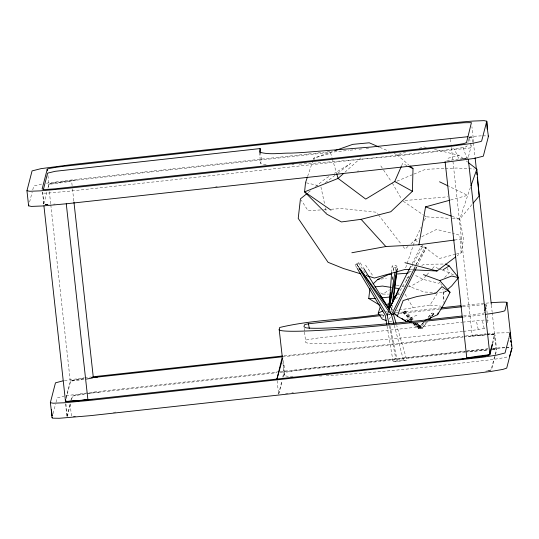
<?xml version="1.0" encoding="UTF-8"?>
<svg xmlns="http://www.w3.org/2000/svg" width="539" height="539" viewBox="0 0 539 539"><rect width="100%" height="100%" fill="white"/><g stroke="black" fill="none" stroke-linecap="round" stroke-linejoin="round"><path stroke-width="0.4" stroke-dasharray="2.69 2.02" d="M391.644 272.599L392.116 265.996L396.017 265.639L397.432 267.101L396.913 271.252M423.324 322.551L419.133 327.166L418.971 328.655L413.548 323.333M392.183 279.896L392.635 275.752M392.109 279.094L392.513 275.773M391.806 311.946L392.641 305.303M391.341 310.188L391.806 306.88M396.845 271.245L397.432 267.101L393.537 267.465L392.116 265.996M395.228 270.538L396.017 265.639M470.392 187.424L459.794 219.09L463.594 238.838L461.128 252.825L457.112 255.85M396.61 271.205L397.432 267.101M277.113 380.655L278.616 394.279L281.857 380.777M282.732 377.138L283.979 371.95L282.975 362.862M29.611 202.017L32.158 192.153M32.751 189.876L33.741 186.036L42.696 183.792M48.045 204.463L44.306 204.497L43.821 204.045L42.689 192.214M48.112 204.524A23.682 1.199 -6.3 0 1 45.323 204.577L43.8 204.119L47.122 191.257M47.958 188.03L49.332 184.089A23.696 1.199 -6.3 0 1 63.461 181.67L75.891 180.221M53.112 413.581L55.557 404.095M56.049 402.202L57.141 397.977L63.939 396.138M65.96 397.661L70.461 381.046L84.279 378.587M66.108 398.678L70.602 381.275L71.06 380.891A23.689 1.199 -6.3 0 1 85.175 378.472M66.971 416.418L70.05 403.455M70.852 400.342L72.132 396.185L85.957 393.719A23.696 1.199 -6.3 0 0 72.731 396.03L71.303 400.16M67.368 416.377L70.42 403.576M284.572 375.481L284.194 374.821L284.875 372.692L289.194 371.479L310.451 368.218L466.356 351.051M462.651 331.451L428.99 335.13A129.663 6.562 -6.3 0 1 305.97 342.568L305.647 342.029L306.428 339.88L318.522 337.926L461.896 322.221M467.097 145.712L466.707 146.621L463.183 147.538L443.927 150.192L70.191 191.082L47.277 193.144L42.79 193.11L42.574 192.666M467.872 142.727L467.98 142.303M468.202 141.44L468.768 139.251M468.883 138.799L469.354 136.987M471.504 144.883L468.148 157.86L466.767 158.392L463.183 147.538M472.184 142.222L473.255 138.092L471.921 126.746M484.48 312.115L484.015 312.997L481.004 313.664L462.664 315.975M487.371 322.74L487.97 320.422L486.602 308.106M492.363 343.444L494.364 334.618L489.776 334.551L468.054 336.491M492.74 343.579L494.822 334.571L486.906 334.685M494.573 356.501L491.218 369.491L490.726 370.091L485.646 371.209M495.112 354.426L496.183 350.269L494.512 335.13M494.997 356.441L491.581 369.68L489.297 370.542M495.489 354.547L496.655 350.033L494.984 334.894M283.002 357.236L283.143 356.717L463.277 336.996M278.616 394.279L282.362 380.723M283.373 377.071L284.814 371.856L283.561 360.503M307.648 176.334L312.957 160.548M313.22 159.76L313.752 158.176L332.455 151.547M405.665 267.843L415.084 240.017L421.107 227.29M414.909 323.285L419.133 327.166L418.614 328.608L422.293 328.285L427.467 321.857M382.811 317.538L383.707 315.194M401.616 165.709L402.599 163.452L407.066 165.675M415.663 323.683L420.177 328.372L420.871 326.796L425.433 322.14M424.301 220.552L426.073 216.813L449.937 218.369M416.209 264.595L424.321 248.122L426.255 247.724L417.779 264.945M412.18 263.544L420.912 246.431L422.852 246.033L426.255 247.724L415.865 264.797M408.131 273.408L409.323 271.184M411.708 266.744L422.852 246.033M397.688 294.685L409.808 274.762M398.988 309.979L429.994 305.061L437.944 292.488M389.178 319.041L390.593 317.02M427.259 321.776L422.091 328.204L420.871 326.796M431.914 315.989L434.191 313.503L432.123 316.07M452.403 218.538L459.794 219.09L472.11 204.389M426.241 275.57L422.906 279.33L410.004 286.728L408.4 286.586M426.794 274.944L429.57 271.811M432.345 268.678L434.016 266.798L438.605 268.597M428.236 317.208L432.056 313.051L434.191 313.503M423.378 322.571L420.049 326.115L420.177 328.372M428.37 317.262L432.056 313.051M430.56 316.912L433.983 313.422L430.351 316.73M439.992 282.113L438.827 283.278L422.906 279.33L414.181 274.789M444.648 277.45L449.31 272.788L447.33 268.402M48.84 184.601L49.399 184.055L54.527 182.97L74.395 180.376L348.578 150.374M424.287 322.248L420.049 326.115L420.595 328.52L422.293 328.285L416.937 323.279M344.967 172.217L361.817 156.99M408.016 246.417L405.065 249.085L402 245.137M410.961 243.749L415.084 240.017L418.796 238.184M446.11 290.811L443.604 293L438.753 292.562M467.737 158.116L468.182 157.738M411.291 320.988L402.835 312.196L403.866 311.36L405.422 311.124L414.195 320.119M411.89 320.516L402.835 312.196L404.398 311.96L405.422 311.124M308.268 192.524L310.882 190.415M315.45 186.73L325.246 178.827L330.158 175.855M325.381 182.633L335.298 175.108M337.946 173.1L350.512 163.566L334.369 173.315M380.649 292.859L382.744 294.085L389.562 289.82M356.798 267.681L355.073 264.797L358.294 262.87L360.274 262.843L363.367 267.802M355.073 264.797L357.054 264.764L360.274 262.843M409.256 276.675L405.759 278.562L406.918 280.785M408.818 272.444L412.436 270.504M421.835 265.471L424.004 264.305L444.527 264.022M421.761 236.722L436.59 229.405L451.877 233.246M395.289 298.795L399.055 297.002M396.953 181.158L413.15 174.42M413.918 174.097L425.487 169.286L444.493 168.518M405.719 319.822L417.947 314.769M463.425 331.37L478.288 329.632L485.996 328.076M394.076 153.46L397.095 154.754L405.766 152.22M419.174 148.299L423.903 146.918L426.356 147.504M450.611 199.996L467.582 195.347L448.643 186.184M448.037 158.244L459.046 155.306L463.661 158.911M455.543 254.28L439.568 258.444L421.707 244.996M456.338 254.071L461.128 252.825L459.922 235.26L452.679 233.441M387.049 326.048L393.126 361.716L406.878 360.214L396.758 325.623M462.28 159.2L459.282 159.739L454.296 148.919M463.028 159.066L465.272 158.661M393.126 361.716L406.878 360.214M46.482 183.193L74.335 179.615L323.973 152.288M64.417 380.595L83.996 377.826M66.088 395.734L97.734 391.557L277.78 371.849M384.9 312.061L387.386 311.697M396.502 310.349L398.159 310.1M454.498 240.044L463.594 238.838M447.559 161.269L450.685 160.865M84.785 377.724L91.192 376.97M86.86 393.611L99.291 392.163M88.45 393.43L276.965 372.719M380.911 279.067L386.436 278.427M463.425 317.04L472.103 316.076A38.06 1.927 -6.3 0 0 484.204 314.554M327.173 151.937L330.373 151.587M350.175 150.199L355.774 149.586M358.974 149.236L362.976 148.798M366.176 148.447L368.575 148.185M215.654 186.656L217.244 186.481M357.162 171.173L358.785 170.998M379.827 314.554L383.067 314.197M395.121 312.876L399.123 312.438M400.726 312.263L440.262 307.937M462.556 305.498L489.425 302.851M381.282 315.564L385.244 315.133M388.383 314.789L389.96 314.614M399.352 313.59L439.44 309.204M462.684 306.657L482.728 304.737M462.691 322.133L484.406 320.025M284.107 355.834L463.183 336.235M465.656 335.959L472.245 335.238A38.667 1.954 -6.3 0 1 486.09 333.85M463.958 336.942L486.111 334.746M467.131 350.963L485.396 349.043A38.363 1.94 -6.3 0 1 487.889 348.814M280.179 371.587L464.854 351.374M466.504 351.192L473.922 350.377A38.667 1.954 -6.3 0 1 487.761 348.989M279.99 372.382L464.948 352.135M465.575 352.088L488.583 349.818M113.419 412.355L115.885 412.086M285.636 393.51L287.974 393.254M291.868 392.83L293.432 392.661M388.471 314.749L389.98 314.594M469.678 351.637L488.226 349.926M405.038 200.528L447.687 196.809M53.543 204.14L55.146 204.018M75.703 416.196L71.505 416.506L70.097 403.63M320.449 209.941L308.092 210.749L301.335 200.252M323.744 209.725L327.038 209.509M331.155 209.24L341.861 208.539L376.424 212.225L377.96 214.199M408.751 319.849L410.246 319.755L411.648 320.665M299.327 164.132L303.268 163.917A173.086 8.759 -6.3 0 0 316.137 163.101L390.505 156.593A148.818 7.533 -6.3 0 0 410.024 154.525L470.729 147.881L469.476 136.529M481.354 135.855L475.102 136.192A38.667 1.954 -6.3 0 0 469.813 136.583M504.753 347.796L498.501 348.133A38.667 1.954 -6.3 0 0 492.403 348.592M445.322 168.485L456.89 168.02L474.354 169.057M469.038 137.667L473.255 138.092M492.437 349.609L496.655 350.033M482.829 135.828L487.269 135.909M506.222 347.77L510.662 347.857M382.744 294.085L388.531 294.099M397.627 294.126L400.106 294.132M485.794 320.031L487.883 320.045L487.97 320.422M492.228 349.703L496.028 349.757L496.183 350.269M437.129 292.461L424.085 292.023L410.004 286.728L409.229 285.239M410.159 269.682L412.679 269.803M396.381 285.549L401.191 285.966M401.993 286.034L404.398 286.243M508.991 332.718L496.823 332.994A38.667 1.954 -6.3 0 0 486.858 333.782M266.138 164.685L262.365 164.193L260.647 163.418L261.415 159.915L260.788 154.235M429.994 305.061L441.158 306.192M389.353 321.352L391.732 321.796M447.067 291.633L443.354 290.824L442.802 289.254M306.327 182.829L317.545 185.409M434.528 149.451L459.046 155.306M365.664 275.355L367.254 275.84M452.012 216.314L459.794 219.09M439.366 268.894L441.663 269.796M442.425 270.093L449.31 272.788L454.276 275.389M379.766 147.322L389.562 151.52M413.467 323.279L420.049 326.115L417.119 323.117M420.912 246.431L424.321 248.122M414.949 323.575L420.049 326.115L416.863 323.535M415.104 323.373L420.049 326.115L415.845 323.387M412.658 323.568L419.133 327.166M403.219 201.215L423.297 214.92M423.991 215.398L426.073 216.813M413.17 323.44L420.595 328.52L418.971 328.655L411.628 323.548M415.084 240.017L418.392 242.51M466.296 160.966L467.616 161.996M402.835 312.196L412.396 319.93M397.095 154.754L408.73 164.9M403.866 311.36L413.197 319.87M404.398 311.96L412.288 320.166M378.472 214.859L401.488 244.477M314.722 159.49L313.752 158.176L330.703 153.265L332.091 157.981M358.341 266.926L357.054 264.764L358.529 266.798M365.577 265.141L373.008 276.008M357.054 264.764L358.462 266.839M380.824 165.904L383.121 169.34M383.586 170.028L391.408 181.704M358.294 262.87L368.541 278.225M405.072 294.139L407.174 297.764M407.599 298.485L413.069 307.897M392.331 183.078L401.717 199.336M391.139 307.587L392.439 310.673M440.868 283.743L441.421 285.32M332.32 158.769L336.484 172.918M394.285 325.28L403.644 360.881M482.52 321.163L484.238 328.655M476.617 322.079L478.288 329.632M320.921 186.952L324.579 203.789M325.448 207.798L326.493 212.609M390.115 326.371L397.304 360.995M389.293 325.819L396.421 361.662M42.527 191.999L43.8 204.119M65.926 403.94L67.2 416.061M65.529 403.799L66.829 415.913M304.137 328.291L304.495 331.344M304.589 332.105L305.647 342.029M259.434 152.55L260.647 163.418M473.383 142.047L472.925 137.944A22.874 1.159 -6.3 0 0 468.708 137.721M473.471 142.862L475.007 156.809M491.393 305.229L492.12 311.785M492.208 312.607L494.654 334.746A22.874 1.159 -6.3 0 0 488.051 334.638M450.503 139.237L451.049 144.156M451.406 147.437L472.231 336.04A22.874 1.159 -6.3 0 1 486.542 334.732M282.975 363.293L284.194 374.821M72.125 185.598L71.586 180.673A22.874 1.159 -6.3 0 1 48.537 184.358L48.901 187.639M72.489 188.872L73.85 201.175M47.944 175.573L48.908 184.338M49.352 191.743L50.713 204.038M50.801 204.86L70.265 381.167A22.874 1.159 -6.3 0 0 86.604 379.025M444.116 303.753L443.354 290.824L443.995 301.274M488.644 370.677A23.676 1.199 -6.3 0 1 486.218 371.128M75.386 416.249A23.682 1.199 -6.3 0 1 73.722 416.357M465.905 158.601A23.676 1.199 -6.3 0 1 463.695 159.032M326.21 375.703A152.544 7.714 -6.3 0 0 428.963 366.776L490.328 359.816A38.101 1.927 -6.3 0 0 508.641 356.609M321.911 375.939A152.544 7.714 -6.3 0 1 319.425 376.06M293.007 376.613A152.544 7.714 -6.3 0 1 284.511 375.488M492.727 348.403A38.363 1.94 -6.3 0 1 505.306 347.601M506.276 347.574A38.363 1.94 -6.3 0 1 510.615 347.594M47.708 204.53A22.874 1.159 -6.3 0 1 43.753 204.294M446.548 161.006A22.874 1.159 -6.3 0 1 468.142 157.873M294.058 164.395A173.16 8.759 -6.3 0 1 291.895 164.489M393.537 267.465L393.086 271.609L393.537 267.465"/><path stroke-width="0.81" d="M307.378 177.122L305.525 182.647L304.582 191.871L326.843 214.212L341.423 221.947L361.096 219.333L390.775 211.753L412.416 191.271L413.015 168.64L409.957 165.965M391.644 272.599L389.03 308.921L391.523 314.763L393.861 323.663M379.968 305.31L368.75 298.465L369.956 288.298M388.43 309.015L390.472 292.394M393.059 301.981L396.913 271.252M392.277 303.565L396.845 271.245M491.144 302.716A38.249 1.934 -6.3 0 1 506.997 302.514L504.895 310.646A38.06 1.927 -6.3 0 1 485.848 314.325M394.966 272.168L389.03 308.921L359.513 268.159M351.839 252.757L385.823 246.518L418.924 244.767L425.554 206.868L449.802 200.218M396.61 271.205L389.03 308.921L382.973 299.852M282.254 356.703L279.189 329.518L279.68 327.49C312.121 319.735 346.092 319.607 379.018 314.641M26.95 190.725L32.07 170.897L41.018 168.653L72.691 164.476L448.852 123.296A38.667 1.954 -6.3 0 1 473.424 121.053L484.103 120.642L486.764 121.208L487.317 129.185L486.764 121.208L481.644 141.036L480.768 141.555L472.858 143.259L449.398 146.52L65.051 188.603L40.465 190.853L29.706 191.278L26.95 190.725L28.621 205.858L31.377 206.417L42.136 205.992L66.715 203.742L442.883 162.583L474.529 158.399L483.315 156.175L488.435 136.347L487.303 128.808M28.621 205.858L28.823 205.076M43.403 189.458L47.621 173.134L55.261 171.294L260.162 148.562L260.701 153.426M51.98 415.812L50.349 402.667L55.47 382.838L62.982 380.864M510.642 352.89L506.714 368.117L502.887 369.397L491.137 371.411L466.282 374.524L90.114 415.684L59.25 418.277L52.465 418.17L52.121 417.408M65.428 399.729L65.3 401.279L66.809 401.306M260.162 148.562L259.394 152.079C269.372 155.165 280.502 152.894 290.858 153.123A173.457 8.779 -6.3 0 0 302.264 152.544L371.486 147.006L467.899 136.697M484.817 310.808L486.313 305.02L484.265 304.717M489.681 353.833L492.1 344.482M492.545 344.34L489.904 354.547L487.633 355.403A23.676 1.199 -6.3 0 1 475.465 357.33L78.492 400.746A23.682 1.199 -6.3 0 1 67.052 401.38L65.697 401.238M508.385 340.028L505.043 352.978L496.257 355.201L481.448 357.384L88.45 400.544L63.865 402.795L53.105 403.219L50.349 402.667M508.58 339.267L508.877 338.128M509.072 337.367L509.463 335.851M509.658 335.09L510.163 333.149L509.739 332.779M510.743 352.506L511.632 349.07M511.733 348.679L511.834 348.288M424.9 320.402L437.634 314.682L438.106 312.964M282.712 358.28L276.945 379.139L282.308 356.811L91.751 377.704L97.572 377.031M386.18 320.503L382.212 319.101L378.196 313.139L380.177 307.217M388.969 324.188L387.191 315.227L388.619 311.138L359.405 268.227M470.951 185.84L476.847 169.206L468.276 162.515M401.73 318.414L406.574 321.581L397.337 316.171L403.159 300.506L417.031 296.524L435.923 293.25L442.007 286.62L450.038 292.273L444.116 303.753L437.634 314.682M336.713 173.706L338.101 178.422L365.752 199.1L394.737 181.515L401.292 166.463M388.619 311.138L391.523 314.763L415.104 266.839M396.05 323.211L393.457 314.365L416.674 267.189M410.664 266.515L389.03 308.921L363.812 268.51M396.987 294.119L389.03 308.921L391.624 304.65M509.692 356.218L512.05 348.019L507.004 302.514M429.327 319.209L430.883 317.276M429.017 319.93L431.085 317.356M489.547 354.359L489.055 354.952L483.982 356.07L462.098 358.88M393.072 299.475L395.1 297.05M473.181 203.109L479.07 196.081L476.847 169.206M373.069 283.932L377.751 279.438L388.376 274.634L391.678 274.385M343.72 173.342L338.101 178.422L304.582 191.871L330.98 210.136M447.37 289.719L451.763 285.886L458.527 277.619L451.662 276.035L439.77 280.597L423.418 274.627M306.967 193.582L300.439 198.851L298.222 218.403L328.062 262.304L343.424 268.496L360.901 273.886M414.356 269.884L437.014 271.002L455.772 256.86M442.977 269.81L449.182 265.943L458.009 276.972M378.196 313.139L383.027 310.787M334.793 150.718L352.715 144.364L369.222 142.795L379.011 146.999M385.5 304.643L389.522 303.733M380.494 315.652L308.429 323.804L304.926 324.525L304.394 325.064L303.962 326.762L305.788 327.746A129.717 6.562 -6.3 0 0 426.039 319.977L461.869 316.063M391.523 314.763L393.457 314.365M418.924 244.767L454.498 240.044M377.751 279.438L379.328 279.256M375.009 286.91L382.501 286.054L391.381 287.455M92.823 376.788L282.51 356.009M462.637 317.127L423.405 321.419A152.82 7.735 -6.3 0 1 311.515 330.784L302.83 331.114A152.571 7.721 -6.3 0 1 279.175 329.524M441.084 307.85L460.899 305.68M440.983 309.036L461.91 306.745M92.129 399.365L68.318 401.339M381.855 297.824L389.946 297.009M393.18 296.686L395.613 296.437L398.651 288.601L394.615 287.967M396.637 274.021L407.376 273.219M409.114 320.671L407.619 320.766L409.627 322.154M368.75 298.465L375.38 298.478M409.323 269.641L405.126 269.433L374.403 278.043L368.049 276.089M404.924 262.668L437.014 271.002M425.554 206.868L451.231 216.031M410.543 322.026L407.619 320.766L409.061 321.567M439.548 181.784L447.882 185.82M408.549 166.416L413.015 168.64M445.349 264.009L449.182 265.943M394.737 181.515L412.416 191.271M394.11 313.435L396.185 314.796M409.795 321.129L411.142 322.053M393.416 312.984L397.337 316.171M488.011 135.976L488.435 136.347M361.096 219.333L385.823 246.518M439.77 280.597L450.038 292.273M380.184 295.662L381.578 297.757M358.772 267.647L387.191 315.227M357.229 268.402L385.21 315.261L386.766 324.384M308.429 323.804L309.312 328.325M510.932 342.258L510.702 340.749L510.716 341.126M511.268 344.515L511.491 346.025M475.102 157.624L476.456 169.926M476.732 172.386L477.002 174.845M477.271 177.304L491.305 304.407M468.324 159.517L489.87 354.682A22.874 1.159 -6.3 0 0 466.828 358.368L445.099 161.559M73.937 201.997L93.314 377.482A22.874 1.159 -6.3 0 1 86.604 379.025M66.27 203.823L87.911 399.803A22.874 1.159 -6.3 0 1 65.482 401.097L43.935 205.932M47.237 169.199L47.412 170.796M51.993 415.892L51.468 409.822L52.02 417.806M510.541 338.465L510.163 333.149L510.494 337.94M47.203 169.334L42.13 188.98L43.652 189.438A23.682 1.199 -6.3 0 0 55.093 188.805L452.073 145.389A23.676 1.199 -6.3 0 0 464.234 143.462L466.504 142.599L471.423 122.629L463.506 122.744L446.851 124.293L61.776 166.531A23.689 1.199 -6.3 0 0 47.661 168.95L47.203 169.334"/></g></svg>
